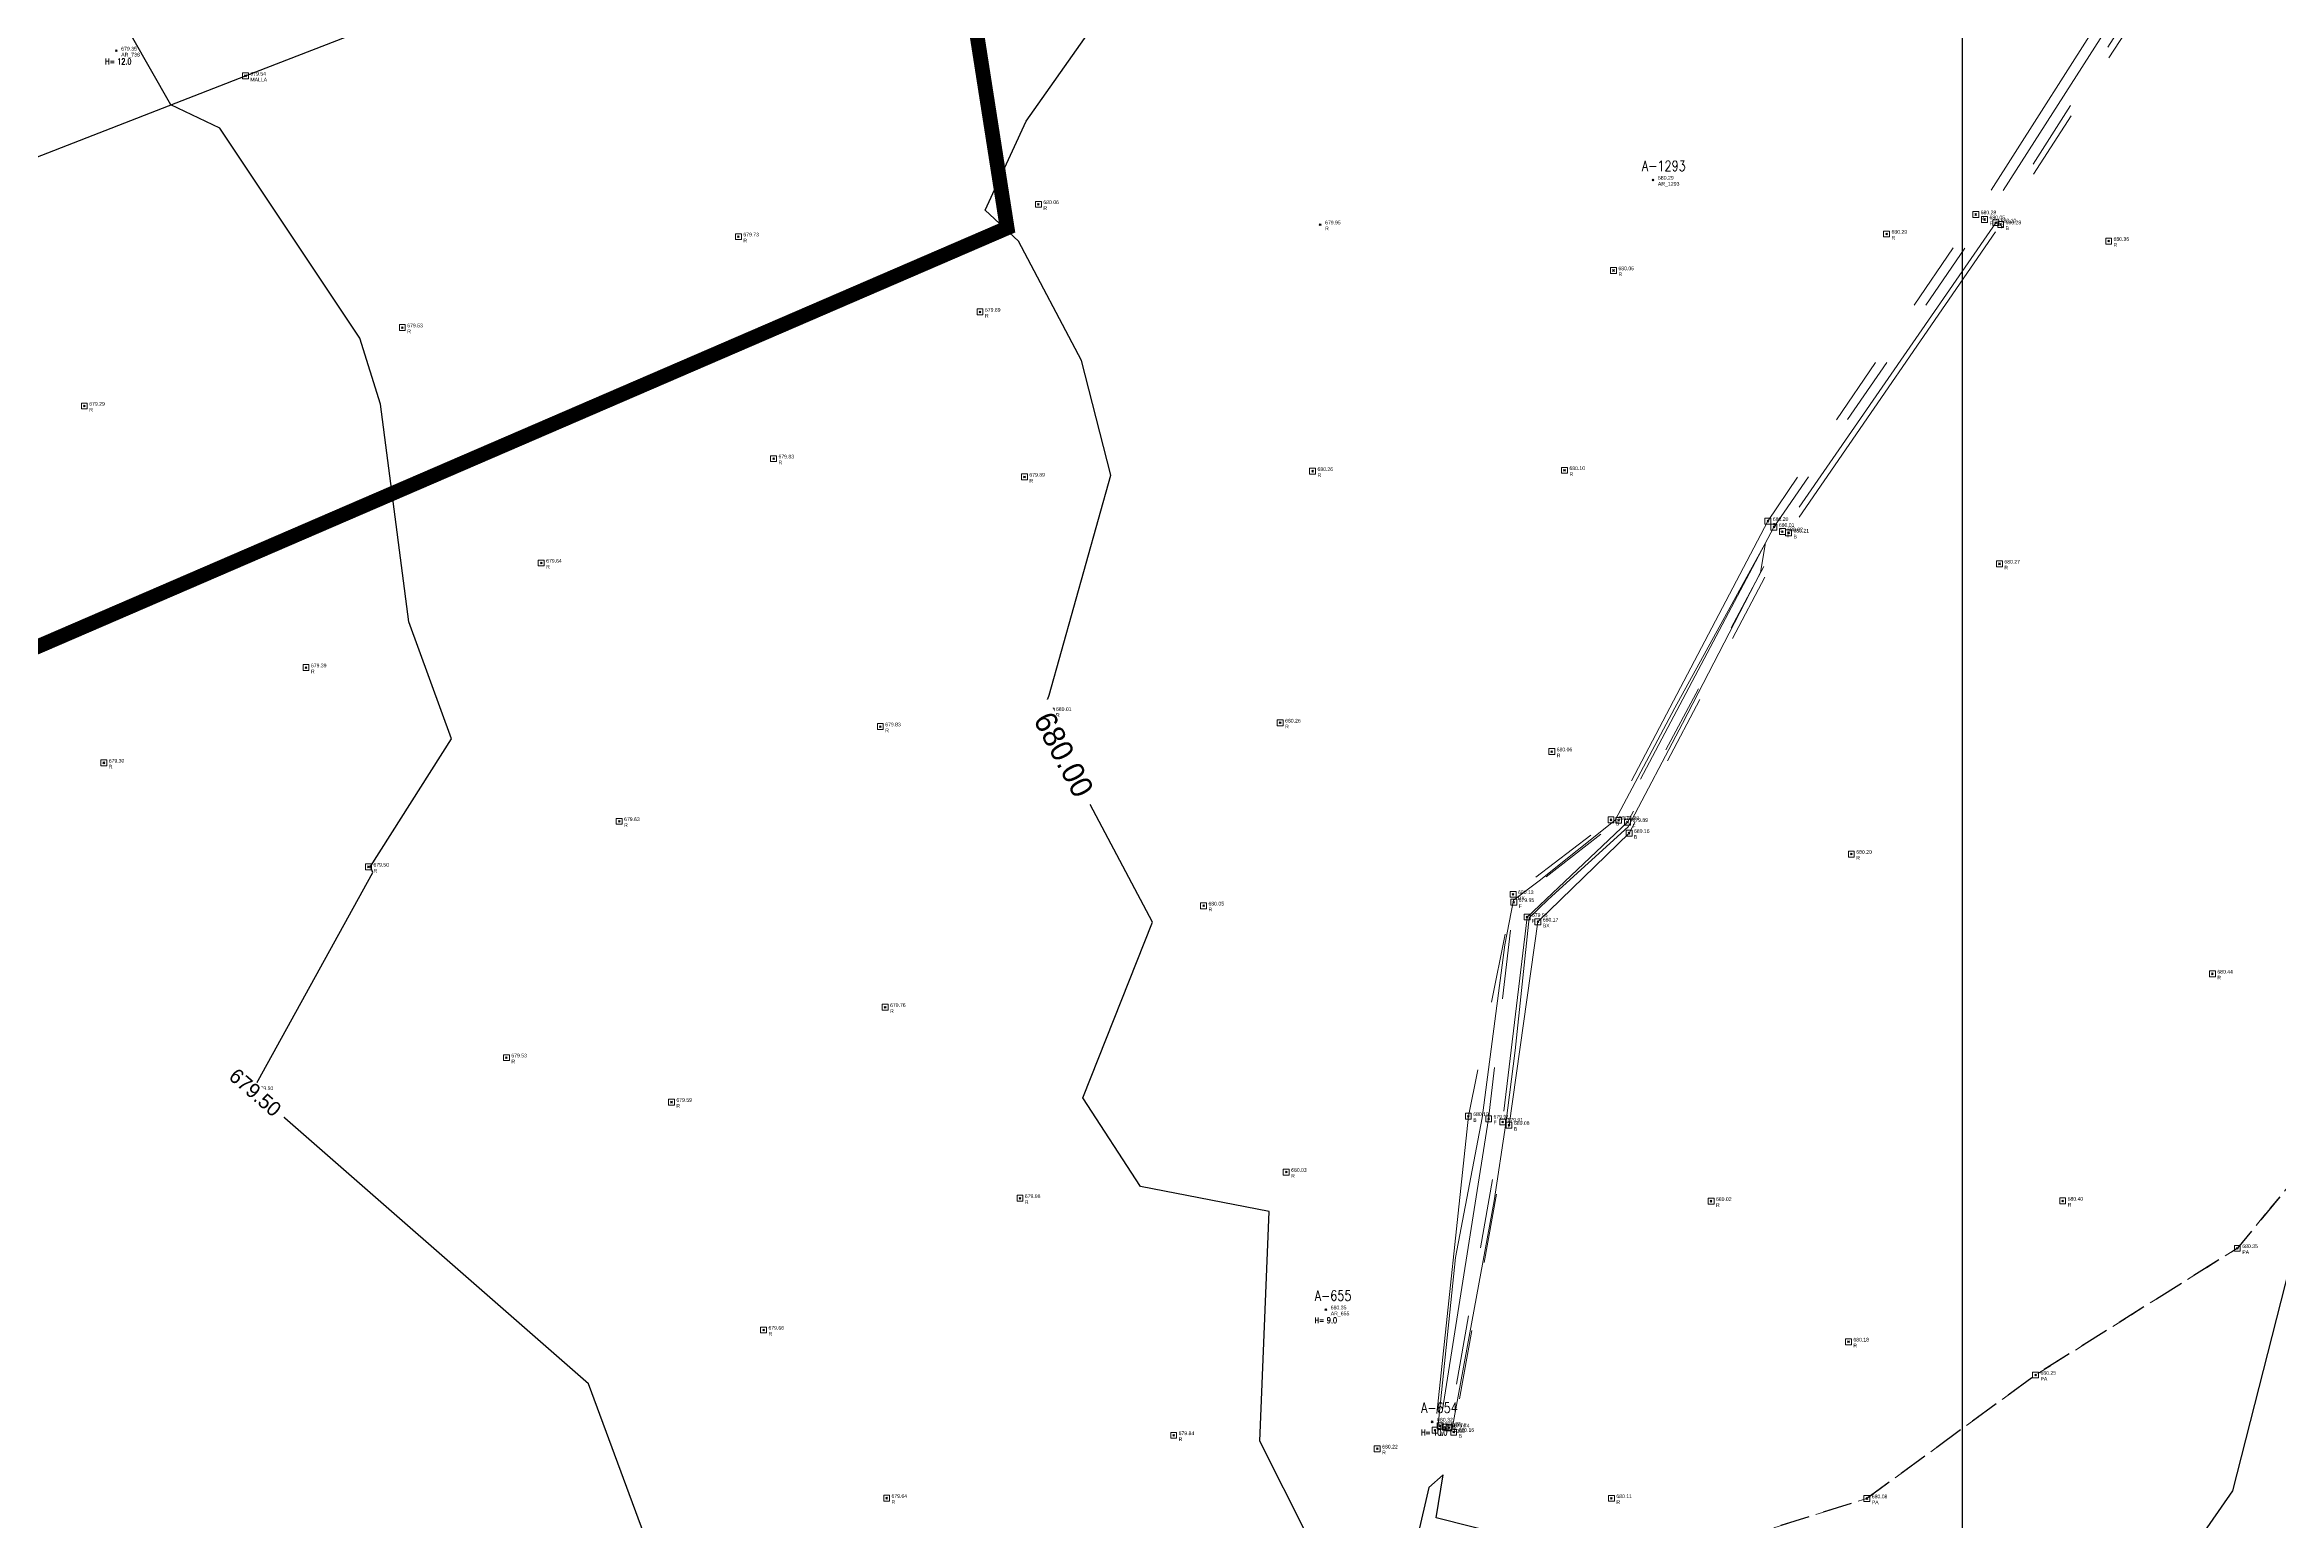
# Model space of a CAD drawing. Extents: x 350769 to 354978, y 6304672 to 6307963.
# Drawn here: x 352534.9 to 352610.7, y 6305811.5 to 6305861.6 of the extents above; entities that cross this region are included whole.
import ezdxf

# ---------------------------------------------------------------- set-up
doc = ezdxf.new("R2010")
doc.units = 0
doc.header["$PDMODE"] = 35
doc.header["$PDSIZE"] = 0.03
for name, pattern in [('4.0 - LO RECABARREN - DESNIVEL NUEVO$0$HIDDEN', [0.375, 0.25, -0.125]), ('CONTINUOS', [0]), ('DASHDOT', [1, 0.5, -0.25, 0, -0.25]), ('DASHED', [19.05, 12.7, -6.35]), ('HIDDENX2', [0.75, 0.5, -0.25]), ('PHANTOM', [23.5, 11.75, -2.35, 2.35, -2.35, 2.35, -2.35])]:
    doc.linetypes.add(name, pattern=pattern)
doc.layers.get('0').update_dxf_attribs({"linetype": 'CONTINUOUS'})
doc.layers.get('Defpoints').update_dxf_attribs({"linetype": 'CONTINUOUS'})
for name, color, linetype in [('02_Geo ext_Acotamiento', 7, 'CONTINUOUS'), ('02_Geo ext_Geometria', 2, 'CONTINUOUS'), ('03_S2_Pav ext_Borde vereda', 7, 'CONTINUOUS'), ('1-ACOPIO', 252, 'HIDDENX2'), ('1-ARBOL H1', 7, 'CONTINUOUS'), ('1-ARBOL H2', 1, 'CONTINUOUS'), ('1-ARBOL H3', 241, 'CONTINUOUS'), ('1-ARBOL NOMBRE', 3, 'CONTINUOUS'), ('1-ARBOL PTO', 7, 'CONTINUOUS'), ('1-CANAL', 150, 'PHANTOM'), ('1-CERCO MALLA', 252, 'MALLA_LINE'), ('1-coordenadas', 8, 'CONTINUOUS'), ('3-CANAL FDO', 141, 'PHANTOM'), ('C-TINN', 5, 'CONTINUOUS'), ('C-TOPO-MAJR', 9, 'CONTINUOUS'), ('C-TOPO-MINR', 8, 'CONTINUOUS'), ('V-NODE-TEXT DIC 2012', 31, 'CONTINUOUS')]:
    doc.layers.add(name, color=color, linetype=linetype)
doc.layers.add('0_ASD_LINEA OFICIAL', color=253, linetype='DASHDOT', lineweight=20)
doc.layers.add('0_ASD_TOPOGRAFIA_ELEMENTOS', color=9, linetype='CONTINUOS', lineweight=5, true_color=0xbdbdbd)
doc.styles.add('ROMANS', font='romans.shx', dxfattribs={"width": 0.65})
doc.linetypes.add('MALLA_LINE', pattern='A,0.5,-0.2,["MLL",STANDARD,S=0.1,R=0,X=-0.1,Y=-0.05],-0.25', length=0.95)
doc.dimstyles.new('Principal', dxfattribs={"dimscale": 0, "dimtxt": 2, "dimasz": 2, "dimexe": 1, "dimexo": 1, "dimtad": 1, "dimrnd": 0.05, "dimzin": 1, "dimtxsty": 'ROMANS', "dimcen": 2.5, "dimclrt": 2, "dimaunit": 2, "dimadec": 0, "dimazin": 0, "dimtfac": 1, "dimtmove": 0, "dimatfit": 3, "dimfxl": 1, "dimfxlon": 1, "dimarcsym": 0})

# ---------------------------------------------------------------- blocks, each defined once
blk = doc.blocks.new('COORDENADAS')
at = {"layer": '1-coordenadas'}
blk.add_line((420, -900.625), (420, -0.625), dxfattribs=at)
blk = doc.blocks.new('*D990')
at = {"layer": '02_Geo ext_Geometria', "color": 0, "lineweight": -2, "transparency": 16777216}
blk.add_line((352576.022, 6306008.91), (352574.44, 6306014.447), dxfattribs=at)
at = {"layer": '02_Geo ext_Geometria', "color": 0, "transparency": 16777216}
blk.add_solid([(352574.6, 6306014.493), (352574.28, 6306014.401), (352574.165, 6306015.409)], dxfattribs=at)
at = {"layer": 'Defpoints', "color": 0, "transparency": 16777216}
for p in [(352574.165, 6306015.409), (352689.665, 6305611.165)]:
    blk.add_point(p, dxfattribs=at)
at = {"layer": '02_Geo ext_Geometria', "color": 2, "transparency": 16777216, "insert": (352576.282, 6306011.306), "char_height": 1, "attachment_point": 5, "rotation": 285.94554, "style": 'ROMANS'}
blk.add_mtext('R420,40', dxfattribs=at)
blk = doc.blocks.new('*D1163')
at = {"layer": '02_Geo ext_Acotamiento', "color": 0, "lineweight": -2, "transparency": 16777216}
blk.add_line((352570.503, 6306007.292), (352568.844, 6306012.806), dxfattribs=at)
at = {"layer": '02_Geo ext_Acotamiento', "color": 0, "transparency": 16777216}
blk.add_solid([(352569.004, 6306012.854), (352568.685, 6306012.758), (352568.556, 6306013.764)], dxfattribs=at)
at = {"layer": 'Defpoints', "color": 0, "transparency": 16777216}
for p in [(352568.556, 6306013.764), (352689.665, 6305611.165)]:
    blk.add_point(p, dxfattribs=at)
at = {"layer": '02_Geo ext_Acotamiento', "color": 2, "transparency": 16777216, "insert": (352570.729, 6306009.69), "char_height": 1, "attachment_point": 5, "rotation": 286.7422, "style": 'ROMANS'}
blk.add_mtext('R420,40', dxfattribs=at)
blk = doc.blocks.new('*D1236')
at = {"layer": '02_Geo ext_Acotamiento', "color": 0, "lineweight": -2, "transparency": 16777216}
blk.add_line((352474.045, 6305972.496), (352473.119, 6305978.179), dxfattribs=at)
at = {"layer": '02_Geo ext_Acotamiento', "color": 0, "transparency": 16777216}
blk.add_solid([(352473.283, 6305978.206), (352472.954, 6305978.153), (352472.958, 6305979.166)], dxfattribs=at)
at = {"layer": 'Defpoints', "color": 0, "transparency": 16777216}
for p in [(352472.958, 6305979.166), (352596.042, 6305224.025)]:
    blk.add_point(p, dxfattribs=at)
at = {"layer": '02_Geo ext_Acotamiento', "color": 2, "transparency": 16777216, "insert": (352474.582, 6305974.845), "char_height": 1, "attachment_point": 5, "rotation": 279.25748, "style": 'ROMANS'}
blk.add_mtext('R765,10', dxfattribs=at)
blk = doc.blocks.new('A$C27410629')
at = {"layer": '0_ASD_LINEA OFICIAL', "ltscale": 8, "const_width": 0.5}
blk.add_lwpolyline([(329.815, 1226.935), (341.22, 1148.869), (238.195, 1105.634), (291.49, 983.299), (321.978, 995.446), (326.454, 996.533), (296.029, 1064.505), (308.046, 1069.695), (363.611, 1093.689), (361.431, 1107.626), (353.439, 1158.713), (341.91, 1227.807, -0.046618), (405.464, 1246.359), (405.095, 1249.329)], format="xyb", dxfattribs=at)
blk = doc.blocks.new('*D1284')
at = {"layer": '02_Geo ext_Acotamiento', "color": 0, "lineweight": -2, "transparency": 16777216}
blk.add_line((352572.304, 6306010.521), (352570.703, 6306016.052), dxfattribs=at)
at = {"layer": '02_Geo ext_Acotamiento', "color": 0, "transparency": 16777216}
blk.add_solid([(352570.863, 6306016.098), (352570.543, 6306016.005), (352570.425, 6306017.012)], dxfattribs=at)
at = {"layer": 'Defpoints', "color": 0, "transparency": 16777216}
for p in [(352570.425, 6306017.012), (352668.732, 6305677.436)]:
    blk.add_point(p, dxfattribs=at)
at = {"layer": '02_Geo ext_Acotamiento', "color": 2, "transparency": 16777216, "insert": (352572.556, 6306012.917), "char_height": 1, "attachment_point": 5, "rotation": 286.1456, "style": 'ROMANS'}
blk.add_mtext('R353,50', dxfattribs=at)
blk = doc.blocks.new('*D1285')
at = {"layer": '02_Geo ext_Acotamiento', "color": 0, "lineweight": -2, "transparency": 16777216}
blk.add_line((352571.708, 6306017.61), (352570.121, 6306023.145), dxfattribs=at)
at = {"layer": '02_Geo ext_Acotamiento', "color": 0, "transparency": 16777216}
blk.add_solid([(352570.282, 6306023.191), (352569.961, 6306023.099), (352569.846, 6306024.106)], dxfattribs=at)
at = {"layer": 'Defpoints', "color": 0, "transparency": 16777216}
for p in [(352569.846, 6306024.106), (352673.986, 6305660.762)]:
    blk.add_point(p, dxfattribs=at)
at = {"layer": '02_Geo ext_Acotamiento', "color": 2, "transparency": 16777216, "insert": (352571.966, 6306020.005), "char_height": 1, "attachment_point": 5, "rotation": 285.99318, "style": 'ROMANS'}
blk.add_mtext('R377,95', dxfattribs=at)
blk = doc.blocks.new('TOPOGRAFIA')
at = {"layer": '1-ACOPIO', "color": 9, "lineweight": 0, "true_color": 0xbdbdbd, "flags": 128}
blk.add_lwpolyline([(390620.49, 6302839.263), (390617.781, 6302832.876), (390614.687, 6302827.287), (390609.322, 6302820.781), (390602.474, 6302816.482), (390596.75, 6302812.29), (390591.004, 6302810.483), (390588.47, 6302805.574), (390588.677, 6302797.756), (390587.208, 6302789.238), (390586.995, 6302782.835)], dxfattribs=at)
at = {"layer": '1-ARBOL H1', "color": 9, "lineweight": 0, "true_color": 0xbdbdbd}
for p in [(390537.34, 6302861.415), (390578.387, 6302818.7), (390581.996, 6302814.894)]:
    blk.add_point(p, dxfattribs=at)
at = {"layer": '1-ARBOL PTO', "color": 9, "lineweight": 0, "true_color": 0xbdbdbd}
for p in [(390537.34, 6302861.415), (390589.491, 6302857.034), (390578.387, 6302818.7), (390581.996, 6302814.894)]:
    blk.add_point(p, dxfattribs=at)
at = {"layer": '1-CANAL', "color": 9, "lineweight": 0, "true_color": 0xbdbdbd, "flags": 128}
blk.add_lwpolyline([(390613.865, 6302888.551), (390612.353, 6302874.658), (390607.394, 6302866.78), (390600.444, 6302855.86), (390593.391, 6302845.455), (390588.064, 6302835.32), (390584.744, 6302832.791), (390583.225, 6302825.262), (390582.094, 6302814.607), (390582.726, 6302814.545), (390584.606, 6302824.96), (390585.586, 6302831.861), (390588.679, 6302834.868), (390594.09, 6302845.06), (390601.29, 6302855.521), (390608.24, 6302866.22), (390612.943, 6302874.184), (390614.467, 6302888.769)], dxfattribs=at)
at = {"layer": '1-CERCO MALLA', "color": 9, "lineweight": 0, "true_color": 0xbdbdbd, "flags": 128}
blk.add_lwpolyline([(390298.902, 6302766.886), (390321.827, 6302775.191), (390333.022, 6302779.598), (390344.315, 6302783.894), (390355.674, 6302788.437), (390364.039, 6302791.557), (390372.772, 6302794.923), (390383.831, 6302799.189), (390394.014, 6302803.265), (390406.216, 6302808.069), (390417.571, 6302812.442), (390423.072, 6302814.547), (390440.449, 6302821.33), (390451.58, 6302825.662), (390463.023, 6302830.049), (390467.688, 6302831.831), (390477.849, 6302835.824), (390486.876, 6302839.311), (390497.568, 6302843.443), (390505.255, 6302846.429), (390510.604, 6302848.504), (390521.025, 6302852.513), (390531.783, 6302856.692), (390541.725, 6302860.565), (390553.332, 6302865.07), (390567.305, 6302870.47), (390577.537, 6302874.447), (390587.477, 6302878.311), (390595.651, 6302881.4), (390605.051, 6302885.124), (390614.467, 6302888.769), (390621.262, 6302891.445), (390629.655, 6302894.677)], dxfattribs=at)
at = {"layer": '1-coordenadas', "color": 9, "linetype": '4.0 - LO RECABARREN - DESNIVEL NUEVO$0$HIDDEN', "lineweight": 0, "ltscale": 50, "true_color": 0xbdbdbd}
blk.add_line((390600, 6302300), (390600, 6303200), dxfattribs=at)
at = {"layer": '3-CANAL FDO', "color": 9, "lineweight": 0, "true_color": 0xbdbdbd, "flags": 128}
blk.add_lwpolyline([(390614.006, 6302888.616), (390612.595, 6302874.477), (390607.691, 6302866.552), (390600.744, 6302855.689), (390593.595, 6302845.252), (390588.327, 6302835.301), (390584.766, 6302832.523), (390583.913, 6302825.175), (390582.268, 6302814.758), (390582.567, 6302814.692), (390584.388, 6302825.068), (390585.217, 6302832.021), (390588.627, 6302835.242), (390593.882, 6302845.101), (390601.125, 6302855.582), (390608.022, 6302866.397), (390612.648, 6302874.371), (390614.357, 6302888.732)], dxfattribs=at)
at = {"layer": 'C-TINN', "color": 9, "linetype": 'Continuous', "lineweight": 0, "true_color": 0xbdbdbd}
for points, elevation in [([(390541.625, 6302860.465), (390541.625, 6302860.665), (390541.825, 6302860.665), (390541.825, 6302860.465), (390541.625, 6302860.465)], 679.539), ([(390568.535, 6302856.105), (390568.535, 6302856.305), (390568.735, 6302856.305), (390568.735, 6302856.105), (390568.535, 6302856.105)], 680.058), ([(390600.344, 6302855.76), (390600.344, 6302855.96), (390600.544, 6302855.96), (390600.544, 6302855.76), (390600.344, 6302855.76)], 680.282), ([(390558.354, 6302855.007), (390558.354, 6302855.207), (390558.554, 6302855.207), (390558.554, 6302855.007), (390558.354, 6302855.007)], 679.732), ([(390597.319, 6302855.098), (390597.319, 6302855.298), (390597.519, 6302855.298), (390597.519, 6302855.098), (390597.319, 6302855.098)], 680.29), ([(390600.644, 6302855.589), (390600.644, 6302855.789), (390600.844, 6302855.789), (390600.844, 6302855.589), (390600.644, 6302855.589)], 680.049), ([(390601.025, 6302855.482), (390601.025, 6302855.682), (390601.225, 6302855.682), (390601.225, 6302855.482), (390601.025, 6302855.482)], 680.099), ([(390601.19, 6302855.421), (390601.19, 6302855.621), (390601.39, 6302855.621), (390601.39, 6302855.421), (390601.19, 6302855.421)], 680.283), ([(390604.853, 6302854.857), (390604.853, 6302855.057), (390605.053, 6302855.057), (390605.053, 6302854.857), (390604.853, 6302854.857)], 680.359), ([(390588.051, 6302853.861), (390588.051, 6302854.061), (390588.251, 6302854.061), (390588.251, 6302853.861), (390588.051, 6302853.861)], 680.053), ([(390566.553, 6302852.454), (390566.553, 6302852.654), (390566.753, 6302852.654), (390566.753, 6302852.454), (390566.553, 6302852.454)], 679.888), ([(390546.949, 6302851.923), (390546.949, 6302852.123), (390547.149, 6302852.123), (390547.149, 6302851.923), (390546.949, 6302851.923)], 679.532), ([(390536.157, 6302849.263), (390536.157, 6302849.463), (390536.357, 6302849.463), (390536.357, 6302849.263), (390536.157, 6302849.263)], 679.293), ([(390559.548, 6302847.475), (390559.548, 6302847.675), (390559.748, 6302847.675), (390559.748, 6302847.475), (390559.548, 6302847.475)], 679.828), ([(390568.061, 6302846.856), (390568.061, 6302847.056), (390568.261, 6302847.056), (390568.261, 6302846.856), (390568.061, 6302846.856)], 679.891), ([(390577.838, 6302847.049), (390577.838, 6302847.249), (390578.038, 6302847.249), (390578.038, 6302847.049), (390577.838, 6302847.049)], 680.255), ([(390586.389, 6302847.08), (390586.389, 6302847.28), (390586.589, 6302847.28), (390586.589, 6302847.08), (390586.389, 6302847.08)], 680.102), ([(390593.291, 6302845.355), (390593.291, 6302845.555), (390593.491, 6302845.555), (390593.491, 6302845.355), (390593.291, 6302845.355)], 680.196), ([(390593.495, 6302845.152), (390593.495, 6302845.352), (390593.695, 6302845.352), (390593.695, 6302845.152), (390593.495, 6302845.152)], 680.007), ([(390593.782, 6302845.001), (390593.782, 6302845.201), (390593.982, 6302845.201), (390593.982, 6302845.001), (390593.782, 6302845.001)], 680.018), ([(390593.99, 6302844.96), (390593.99, 6302845.16), (390594.19, 6302845.16), (390594.19, 6302844.96), (390593.99, 6302844.96)], 680.213), ([(390551.662, 6302843.936), (390551.662, 6302844.136), (390551.862, 6302844.136), (390551.862, 6302843.936), (390551.662, 6302843.936)], 679.642), ([(390601.149, 6302843.906), (390601.149, 6302844.106), (390601.349, 6302844.106), (390601.349, 6302843.906), (390601.149, 6302843.906)], 680.266), ([(390543.68, 6302840.386), (390543.68, 6302840.586), (390543.88, 6302840.586), (390543.88, 6302840.386), (390543.68, 6302840.386)], 679.39), ([(390563.169, 6302838.384), (390563.169, 6302838.584), (390563.369, 6302838.584), (390563.369, 6302838.384), (390563.169, 6302838.384)], 679.832), ([(390568.964, 6302838.906), (390568.964, 6302839.106), (390569.164, 6302839.106), (390569.164, 6302838.906), (390568.964, 6302838.906)], 680.008), ([(390576.74, 6302838.513), (390576.74, 6302838.713), (390576.94, 6302838.713), (390576.94, 6302838.513), (390576.74, 6302838.513)], 680.259), ([(390585.956, 6302837.535), (390585.956, 6302837.735), (390586.156, 6302837.735), (390586.156, 6302837.535), (390585.956, 6302837.535)], 680.06), ([(390536.819, 6302837.153), (390536.819, 6302837.353), (390537.019, 6302837.353), (390537.019, 6302837.153), (390536.819, 6302837.153)], 679.302), ([(390554.309, 6302835.168), (390554.309, 6302835.368), (390554.509, 6302835.368), (390554.509, 6302835.168), (390554.309, 6302835.168)], 679.627), ([(390587.964, 6302835.22), (390587.964, 6302835.42), (390588.164, 6302835.42), (390588.164, 6302835.22), (390587.964, 6302835.22)], 680.133), ([(390588.227, 6302835.201), (390588.227, 6302835.401), (390588.427, 6302835.401), (390588.427, 6302835.201), (390588.227, 6302835.201)], 679.882), ([(390588.527, 6302835.142), (390588.527, 6302835.342), (390588.727, 6302835.342), (390588.727, 6302835.142), (390588.527, 6302835.142)], 679.89), ([(390588.579, 6302834.768), (390588.579, 6302834.968), (390588.779, 6302834.968), (390588.779, 6302834.768), (390588.579, 6302834.768)], 680.156), ([(390596.122, 6302834.057), (390596.122, 6302834.257), (390596.322, 6302834.257), (390596.322, 6302834.057), (390596.122, 6302834.057)], 680.199), ([(390545.801, 6302833.623), (390545.801, 6302833.823), (390546.001, 6302833.823), (390546.001, 6302833.623), (390545.801, 6302833.623)], 679.499), ([(390574.14, 6302832.305), (390574.14, 6302832.505), (390574.34, 6302832.505), (390574.34, 6302832.305), (390574.14, 6302832.305)], 680.046), ([(390584.644, 6302832.691), (390584.644, 6302832.891), (390584.844, 6302832.891), (390584.844, 6302832.691), (390584.644, 6302832.691)], 680.129), ([(390584.666, 6302832.423), (390584.666, 6302832.623), (390584.866, 6302832.623), (390584.866, 6302832.423), (390584.666, 6302832.423)], 679.953), ([(390585.117, 6302831.921), (390585.117, 6302832.121), (390585.317, 6302832.121), (390585.317, 6302831.921), (390585.117, 6302831.921)], 679.959), ([(390585.486, 6302831.761), (390585.486, 6302831.961), (390585.686, 6302831.961), (390585.686, 6302831.761), (390585.486, 6302831.761)], 680.169), ([(390608.375, 6302829.995), (390608.375, 6302830.195), (390608.575, 6302830.195), (390608.575, 6302829.995), (390608.375, 6302829.995)], 680.436), ([(390563.334, 6302828.86), (390563.334, 6302829.06), (390563.534, 6302829.06), (390563.534, 6302828.86), (390563.334, 6302828.86)], 679.76), ([(390550.481, 6302827.15), (390550.481, 6302827.35), (390550.681, 6302827.35), (390550.681, 6302827.15), (390550.481, 6302827.15)], 679.532), ([(390541.871, 6302826.041), (390541.871, 6302826.241), (390542.071, 6302826.241), (390542.071, 6302826.041), (390541.871, 6302826.041)], 679.5), ([(390556.082, 6302825.641), (390556.082, 6302825.841), (390556.282, 6302825.841), (390556.282, 6302825.641), (390556.082, 6302825.641)], 679.594), ([(390583.125, 6302825.162), (390583.125, 6302825.362), (390583.325, 6302825.362), (390583.325, 6302825.162), (390583.125, 6302825.162)], 680.19), ([(390583.813, 6302825.075), (390583.813, 6302825.275), (390584.013, 6302825.275), (390584.013, 6302825.075), (390583.813, 6302825.075)], 679.911), ([(390584.288, 6302824.968), (390584.288, 6302825.168), (390584.488, 6302825.168), (390584.488, 6302824.968), (390584.288, 6302824.968)], 679.906), ([(390584.506, 6302824.86), (390584.506, 6302825.06), (390584.706, 6302825.06), (390584.706, 6302824.86), (390584.506, 6302824.86)], 680.085), ([(390576.944, 6302823.267), (390576.944, 6302823.467), (390577.144, 6302823.467), (390577.144, 6302823.267), (390576.944, 6302823.267)], 680.029), ([(390567.908, 6302822.379), (390567.908, 6302822.579), (390568.108, 6302822.579), (390568.108, 6302822.379), (390567.908, 6302822.379)], 679.976), ([(390591.362, 6302822.279), (390591.362, 6302822.479), (390591.562, 6302822.479), (390591.562, 6302822.279), (390591.362, 6302822.279)], 680.02), ([(390603.295, 6302822.289), (390603.295, 6302822.489), (390603.495, 6302822.489), (390603.495, 6302822.289), (390603.295, 6302822.289)], 680.396), ([(390609.222, 6302820.681), (390609.222, 6302820.881), (390609.422, 6302820.881), (390609.422, 6302820.681), (390609.222, 6302820.681)], 680.349), ([(390559.207, 6302817.91), (390559.207, 6302818.11), (390559.407, 6302818.11), (390559.407, 6302817.91), (390559.207, 6302817.91)], 679.66), ([(390596.025, 6302817.51), (390596.025, 6302817.71), (390596.225, 6302817.71), (390596.225, 6302817.51), (390596.025, 6302817.51)], 680.178), ([(390602.374, 6302816.382), (390602.374, 6302816.582), (390602.574, 6302816.582), (390602.574, 6302816.382), (390602.374, 6302816.382)], 680.246), ([(390573.126, 6302814.333), (390573.126, 6302814.533), (390573.326, 6302814.533), (390573.326, 6302814.333), (390573.126, 6302814.333)], 679.836), ([(390581.994, 6302814.507), (390581.994, 6302814.707), (390582.194, 6302814.707), (390582.194, 6302814.507), (390581.994, 6302814.507)], 680.254), ([(390582.168, 6302814.658), (390582.168, 6302814.858), (390582.368, 6302814.858), (390582.368, 6302814.658), (390582.168, 6302814.658)], 679.774), ([(390582.343, 6302814.608), (390582.343, 6302814.808), (390582.543, 6302814.808), (390582.543, 6302814.608), (390582.343, 6302814.608)], 679.736), ([(390582.467, 6302814.592), (390582.467, 6302814.792), (390582.667, 6302814.792), (390582.667, 6302814.592), (390582.467, 6302814.592)], 679.745), ([(390582.626, 6302814.445), (390582.626, 6302814.645), (390582.826, 6302814.645), (390582.826, 6302814.445), (390582.626, 6302814.445)], 680.162), ([(390580.034, 6302813.879), (390580.034, 6302814.079), (390580.234, 6302814.079), (390580.234, 6302813.879), (390580.034, 6302813.879)], 680.224), ([(390563.383, 6302812.204), (390563.383, 6302812.404), (390563.583, 6302812.404), (390563.583, 6302812.204), (390563.383, 6302812.204)], 679.636), ([(390587.981, 6302812.197), (390587.981, 6302812.397), (390588.181, 6302812.397), (390588.181, 6302812.197), (390587.981, 6302812.197)], 680.114), ([(390596.65, 6302812.19), (390596.65, 6302812.39), (390596.85, 6302812.39), (390596.85, 6302812.19), (390596.65, 6302812.19)], 680.076)]:
    blk.add_lwpolyline(points, dxfattribs=dict(at, elevation=elevation))
for p in [(390541.725, 6302860.565, 679.539), (390568.635, 6302856.205, 680.058), (390597.419, 6302855.198, 680.29), (390600.444, 6302855.86, 680.282), (390600.744, 6302855.689, 680.049), (390601.125, 6302855.582, 680.099), (390601.29, 6302855.521, 680.283), (390558.454, 6302855.107, 679.732), (390604.953, 6302854.957, 680.359), (390588.151, 6302853.961, 680.053), (390566.653, 6302852.554, 679.888), (390547.049, 6302852.023, 679.532), (390536.257, 6302849.363, 679.293), (390559.648, 6302847.575, 679.828), (390568.161, 6302846.956, 679.891), (390577.938, 6302847.149, 680.255), (390586.489, 6302847.18, 680.102), (390593.391, 6302845.455, 680.196), (390593.595, 6302845.252, 680.007), (390593.882, 6302845.101, 680.018), (390594.09, 6302845.06, 680.213), (390551.762, 6302844.036, 679.642), (390601.249, 6302844.006, 680.266), (390543.78, 6302840.486, 679.39), (390569.064, 6302839.006, 680.008), (390576.84, 6302838.613, 680.259), (390563.269, 6302838.484, 679.832), (390536.919, 6302837.253, 679.302), (390586.056, 6302837.635, 680.06), (390554.409, 6302835.268, 679.627), (390588.064, 6302835.32, 680.133), (390588.327, 6302835.301, 679.882), (390588.627, 6302835.242, 679.89), (390588.679, 6302834.868, 680.156), (390596.222, 6302834.157, 680.199), (390545.901, 6302833.723, 679.499), (390584.744, 6302832.791, 680.129), (390584.766, 6302832.523, 679.953), (390574.24, 6302832.405, 680.046), (390585.217, 6302832.021, 679.959), (390585.586, 6302831.861, 680.169), (390608.475, 6302830.095, 680.436), (390563.434, 6302828.96, 679.76), (390550.581, 6302827.25, 679.532), (390541.971, 6302826.141, 679.5), (390556.182, 6302825.741, 679.594), (390583.225, 6302825.262, 680.19), (390583.913, 6302825.175, 679.911), (390584.388, 6302825.068, 679.906), (390584.606, 6302824.96, 680.085), (390577.044, 6302823.367, 680.029), (390568.008, 6302822.479, 679.976), (390591.462, 6302822.379, 680.02), (390603.395, 6302822.389, 680.396), (390609.322, 6302820.781, 680.349), (390559.307, 6302818.01, 679.66), (390596.125, 6302817.61, 680.178), (390602.474, 6302816.482, 680.246), (390573.226, 6302814.433, 679.836), (390582.094, 6302814.607, 680.254), (390582.268, 6302814.758, 679.774), (390582.443, 6302814.708, 679.736), (390582.567, 6302814.692, 679.745), (390582.726, 6302814.545, 680.162), (390580.134, 6302813.979, 680.224), (390563.483, 6302812.304, 679.636), (390588.081, 6302812.297, 680.114), (390596.75, 6302812.29, 680.076)]:
    blk.add_point(p, dxfattribs=at)
at = {"layer": 'C-TOPO-MAJR', "color": 9, "linetype": 'Continuous', "lineweight": -3, "true_color": 0xbdbdbd, "elevation": 680}
for points in [[(390584.603, 6302811.016), (390582.133, 6302811.635), (390582.367, 6302813.099), (390581.889, 6302812.665), (390581.504, 6302811)], [(390577.768, 6302811.026), (390576.146, 6302814.241), (390576.47, 6302822.025), (390572.1, 6302822.881), (390570.145, 6302825.882), (390572.502, 6302831.851), (390568.882, 6302838.682), (390568.801, 6302838.982), (390569.002, 6302839.55), (390571.089, 6302847.014), (390570.097, 6302850.905), (390567.959, 6302854.959), (390566.824, 6302856.01), (390568.218, 6302859.023), (390574.291, 6302867.641)]]:
    blk.add_lwpolyline(points, dxfattribs=at)
at = {"layer": 'C-TOPO-MAJR', "color": 9, "linetype": 'Continuous', "lineweight": 0, "true_color": 0xbdbdbd, "elevation": 680}
blk.add_lwpolyline([(390582.265, 6302814.657), (390582.618, 6302814.607), (390582.664, 6302814.602), (390584.096, 6302822.393), (390584.502, 6302825.011), (390584.816, 6302827.496), (390585.289, 6302831.99), (390585.938, 6302832.614), (390588.649, 6302835.087), (390590.487, 6302838.586), (390593.143, 6302843.715), (390593.298, 6302844.653), (390593.3, 6302844.695), (390590.23, 6302839.117), (390588.203, 6302835.31), (390585.627, 6302833.253), (390584.76, 6302832.595), (390584.46, 6302831.083), (390583.694, 6302825.203), (390582.788, 6302820.464), (390582.186, 6302814.687), (390582.265, 6302814.657)], dxfattribs=at)
at = {"layer": 'C-TOPO-MINR', "color": 9, "linetype": 'Continuous', "lineweight": -3, "true_color": 0xbdbdbd}
for points, elevation in [([(390608.01, 6302810.892), (390609.172, 6302812.55), (390611.101, 6302820.136)], 680.5), ([(390555.86, 6302809.457), (390553.364, 6302816.182), (390541.971, 6302826.141), (390546.043, 6302833.527), (390545.967, 6302833.735), (390548.713, 6302838.064), (390547.264, 6302842.036), (390546.312, 6302849.423), (390545.604, 6302851.667), (390540.858, 6302858.789), (390539.191, 6302859.578), (390537.856, 6302861.919)], 679.5)]:
    blk.add_lwpolyline(points, dxfattribs=dict(at, elevation=elevation))
at = {"layer": 'V-NODE-TEXT DIC 2012', "color": 9, "lineweight": 0, "true_color": 0xbdbdbd}
for p in [(390537.34, 6302861.415), (390541.725, 6302860.565), (390589.491, 6302857.034), (390568.635, 6302856.205), (390578.197, 6302855.515), (390597.419, 6302855.198), (390600.444, 6302855.86), (390600.744, 6302855.689), (390601.125, 6302855.582), (390601.29, 6302855.521), (390558.454, 6302855.107), (390604.953, 6302854.957), (390588.151, 6302853.961), (390566.653, 6302852.554), (390547.049, 6302852.023), (390536.257, 6302849.363), (390559.648, 6302847.575), (390568.161, 6302846.956), (390577.938, 6302847.149), (390586.489, 6302847.18), (390593.391, 6302845.455), (390593.595, 6302845.252), (390593.882, 6302845.101), (390594.09, 6302845.06), (390551.762, 6302844.036), (390601.249, 6302844.006), (390543.78, 6302840.486), (390569.064, 6302839.006), (390576.84, 6302838.613), (390563.269, 6302838.484), (390536.919, 6302837.253), (390586.056, 6302837.635), (390554.409, 6302835.268), (390588.064, 6302835.32), (390588.327, 6302835.301), (390588.627, 6302835.242), (390588.679, 6302834.868), (390596.222, 6302834.157), (390545.901, 6302833.723), (390584.744, 6302832.791), (390584.766, 6302832.523), (390574.24, 6302832.405), (390585.217, 6302832.021), (390585.586, 6302831.861), (390608.475, 6302830.095), (390563.434, 6302828.96), (390550.581, 6302827.25), (390541.971, 6302826.141), (390556.182, 6302825.741), (390583.225, 6302825.262), (390583.913, 6302825.175), (390584.388, 6302825.068), (390584.606, 6302824.96), (390577.044, 6302823.367), (390568.008, 6302822.479), (390591.462, 6302822.379), (390603.395, 6302822.389), (390609.322, 6302820.781), (390578.387, 6302818.7), (390559.307, 6302818.01), (390596.125, 6302817.61), (390602.474, 6302816.482), (390573.226, 6302814.433), (390581.996, 6302814.894), (390582.094, 6302814.607), (390582.268, 6302814.758), (390582.443, 6302814.708), (390582.567, 6302814.692), (390582.726, 6302814.545), (390580.134, 6302813.979), (390563.483, 6302812.304), (390588.081, 6302812.297), (390596.75, 6302812.29)]:
    blk.add_point(p, dxfattribs=at)
at = {"layer": '1-ARBOL H2', "color": 9, "lineweight": 0, "true_color": 0xbdbdbd, "style": 'ROMANS', "width": 0.8}
for p in [(390536.963, 6302860.953), (390578.01, 6302818.238), (390581.619, 6302814.432)]:
    blk.add_text('H=', height=0.2, dxfattribs=at).set_placement(p)
at = {"layer": '1-ARBOL H3', "color": 9, "lineweight": 0, "true_color": 0xbdbdbd, "style": 'ROMANS', "width": 0.8}
for s, p in [('12.0', (390537.376, 6302860.953)), ('9.0', (390578.423, 6302818.238)), ('10.0', (390582.032, 6302814.432))]:
    blk.add_text(s, height=0.2, dxfattribs=at).set_placement(p)
at = {"layer": '1-ARBOL NOMBRE', "color": 9, "lineweight": 0, "true_color": 0xbdbdbd, "style": 'ROMANS', "width": 0.8}
for s, p in [('A-1293', (390589.114, 6302857.334)), ('A-655', (390578.01, 6302819)), ('A-654', (390581.619, 6302815.194))]:
    blk.add_text(s, height=0.35, dxfattribs=at).set_placement(p)
at = {"layer": 'V-NODE-TEXT DIC 2012', "color": 9, "lineweight": 0, "true_color": 0xbdbdbd}
for s, height, p in [('AR_738', 0.127, (390537.507, 6302861.22)), ('679.35', 0.127, (390537.507, 6302861.422)), ('679.54', 0.125, (390541.892, 6302860.573)), ('MALLA', 0.125, (390541.892, 6302860.373)), ('AR_1293', 0.127, (390589.658, 6302856.839)), ('680.29', 0.127, (390589.658, 6302857.041)), ('680.06', 0.125, (390568.802, 6302856.213)), ('R', 0.125, (390568.802, 6302856.013)), ('680.28', 0.125, (390600.611, 6302855.868)), ('679.73', 0.125, (390558.621, 6302855.115)), ('679.95', 0.125, (390578.364, 6302855.523)), ('R', 0.125, (390578.364, 6302855.323)), ('680.29', 0.125, (390597.586, 6302855.206)), ('B', 0.125, (390600.611, 6302855.668)), ('680.05', 0.125, (390600.911, 6302855.697)), ('F', 0.125, (390600.911, 6302855.497)), ('680.10', 0.125, (390601.292, 6302855.59)), ('F', 0.125, (390601.292, 6302855.39)), ('680.28', 0.125, (390601.457, 6302855.529)), ('B', 0.125, (390601.457, 6302855.329)), ('R', 0.125, (390558.621, 6302854.915)), ('R', 0.125, (390597.586, 6302855.006)), ('680.36', 0.125, (390605.12, 6302854.965)), ('R', 0.125, (390605.12, 6302854.765)), ('680.05', 0.125, (390588.318, 6302853.969)), ('R', 0.125, (390588.318, 6302853.769)), ('679.53', 0.125, (390547.216, 6302852.031)), ('679.89', 0.125, (390566.82, 6302852.562)), ('R', 0.125, (390566.82, 6302852.362)), ('R', 0.125, (390547.216, 6302851.831)), ('679.29', 0.125, (390536.424, 6302849.371)), ('R', 0.125, (390536.424, 6302849.171)), ('679.83', 0.125, (390559.815, 6302847.583)), ('R', 0.125, (390559.815, 6302847.383)), ('679.89', 0.125, (390568.328, 6302846.964)), ('R', 0.125, (390568.328, 6302846.764)), ('680.26', 0.125, (390578.105, 6302847.157)), ('R', 0.125, (390578.105, 6302846.957)), ('680.10', 0.125, (390586.656, 6302847.188)), ('R', 0.125, (390586.656, 6302846.988)), ('680.20', 0.125, (390593.558, 6302845.463)), ('B', 0.125, (390593.558, 6302845.263)), ('680.01', 0.125, (390593.762, 6302845.26)), ('F', 0.125, (390593.762, 6302845.06)), ('680.02', 0.125, (390594.049, 6302845.109)), ('F', 0.125, (390594.049, 6302844.909)), ('680.21', 0.125, (390594.257, 6302845.068)), ('B', 0.125, (390594.257, 6302844.868)), ('679.64', 0.125, (390551.929, 6302844.044)), ('R', 0.125, (390551.929, 6302843.844)), ('680.27', 0.125, (390601.416, 6302844.014)), ('R', 0.125, (390601.416, 6302843.814)), ('679.39', 0.125, (390543.947, 6302840.494)), ('R', 0.125, (390543.947, 6302840.294)), ('679.83', 0.125, (390563.436, 6302838.492)), ('680.01', 0.125, (390569.231, 6302839.014)), ('R', 0.125, (390569.231, 6302838.814)), ('680.26', 0.125, (390577.007, 6302838.621)), ('R', 0.125, (390577.007, 6302838.421)), ('R', 0.125, (390563.436, 6302838.292)), ('680.06', 0.125, (390586.223, 6302837.643)), ('679.30', 0.125, (390537.086, 6302837.261)), ('R', 0.125, (390537.086, 6302837.061)), ('R', 0.125, (390586.223, 6302837.443)), ('679.63', 0.125, (390554.576, 6302835.276)), ('R', 0.125, (390554.576, 6302835.076)), ('680.13', 0.125, (390588.231, 6302835.328)), ('B', 0.125, (390588.231, 6302835.128)), ('679.88', 0.125, (390588.494, 6302835.309)), ('F', 0.125, (390588.494, 6302835.109)), ('679.89', 0.125, (390588.794, 6302835.25)), ('F', 0.125, (390588.794, 6302835.05)), ('680.16', 0.125, (390588.846, 6302834.876)), ('B', 0.125, (390588.846, 6302834.676)), ('680.20', 0.125, (390596.389, 6302834.165)), ('R', 0.125, (390596.389, 6302833.965)), ('679.50', 0.125, (390546.068, 6302833.731)), ('R', 0.125, (390546.068, 6302833.531)), ('680.05', 0.125, (390574.407, 6302832.413)), ('680.13', 0.125, (390584.911, 6302832.799)), ('BX', 0.125, (390584.911, 6302832.599)), ('679.95', 0.125, (390584.933, 6302832.531)), ('F', 0.125, (390584.933, 6302832.331)), ('R', 0.125, (390574.407, 6302832.213)), ('679.96', 0.125, (390585.384, 6302832.029)), ('F', 0.125, (390585.384, 6302831.829)), ('680.17', 0.125, (390585.753, 6302831.869)), ('BX', 0.125, (390585.753, 6302831.669)), ('680.44', 0.125, (390608.642, 6302830.103)), ('R', 0.125, (390608.642, 6302829.903)), ('679.76', 0.125, (390563.601, 6302828.968)), ('R', 0.125, (390563.601, 6302828.768)), ('679.53', 0.125, (390550.748, 6302827.258)), ('R', 0.125, (390550.748, 6302827.058)), ('679.50', 0.125, (390542.138, 6302826.149)), ('R', 0.125, (390542.138, 6302825.949)), ('679.59', 0.125, (390556.349, 6302825.749)), ('R', 0.125, (390556.349, 6302825.549)), ('680.19', 0.125, (390583.392, 6302825.27)), ('B', 0.125, (390583.392, 6302825.07)), ('679.91', 0.125, (390584.08, 6302825.183)), ('F', 0.125, (390584.08, 6302824.983)), ('679.91', 0.125, (390584.555, 6302825.076)), ('F', 0.125, (390584.555, 6302824.876)), ('680.08', 0.125, (390584.773, 6302824.968)), ('B', 0.125, (390584.773, 6302824.768)), ('680.03', 0.125, (390577.211, 6302823.375)), ('679.98', 0.125, (390568.175, 6302822.487)), ('R', 0.125, (390577.211, 6302823.175)), ('R', 0.125, (390568.175, 6302822.287)), ('680.02', 0.125, (390591.629, 6302822.387)), ('R', 0.125, (390591.629, 6302822.187)), ('680.40', 0.125, (390603.562, 6302822.397)), ('R', 0.125, (390603.562, 6302822.197)), ('680.35', 0.125, (390609.489, 6302820.789)), ('PA', 0.125, (390609.489, 6302820.589)), ('680.35', 0.127, (390578.554, 6302818.707)), ('679.66', 0.125, (390559.474, 6302818.018)), ('AR_655', 0.127, (390578.554, 6302818.505)), ('R', 0.125, (390559.474, 6302817.818)), ('680.18', 0.125, (390596.292, 6302817.618)), ('R', 0.125, (390596.292, 6302817.418)), ('680.25', 0.125, (390602.641, 6302816.49)), ('PA', 0.125, (390602.641, 6302816.29)), ('680.32', 0.127, (390582.163, 6302814.901)), ('679.84', 0.125, (390573.393, 6302814.441)), ('R', 0.125, (390573.393, 6302814.241)), ('AR_654', 0.127, (390582.163, 6302814.699)), ('680.25', 0.125, (390582.261, 6302814.615)), ('B', 0.125, (390582.261, 6302814.415)), ('679.77', 0.125, (390582.435, 6302814.766)), ('F', 0.125, (390582.435, 6302814.566)), ('679.74', 0.125, (390582.61, 6302814.716)), ('FT300', 0.125, (390582.61, 6302814.516)), ('679.74', 0.125, (390582.734, 6302814.7)), ('F', 0.125, (390582.734, 6302814.5)), ('680.16', 0.125, (390582.893, 6302814.553)), ('B', 0.125, (390582.893, 6302814.353)), ('680.22', 0.125, (390580.301, 6302813.987)), ('R', 0.125, (390580.301, 6302813.787)), ('679.64', 0.125, (390563.65, 6302812.312)), ('R', 0.125, (390563.65, 6302812.112)), ('680.11', 0.125, (390588.248, 6302812.305)), ('R', 0.125, (390588.248, 6302812.105)), ('680.08', 0.125, (390596.917, 6302812.298)), ('PA', 0.125, (390596.917, 6302812.098))]:
    blk.add_text(s, height=height, dxfattribs=at).set_placement(p)
at = {"layer": 'C-TOPO-MAJR', "color": 9, "linetype": 'Continuous', "lineweight": 0, "true_color": 0xbdbdbd, "insert": (390569.491, 6302837.533, 680), "char_height": 0.75, "width": 3.75143, "attachment_point": 5, "rotation": 297.91796, "bg_fill": 3, "box_fill_scale": 1.042333, "bg_fill_color": 9, "bg_fill_true_color": 13158600, "bg_fill_transparency": 0}
blk.add_mtext('680.00', dxfattribs=at)
at = {"layer": 'C-TOPO-MINR', "color": 9, "linetype": 'Continuous', "lineweight": 0, "true_color": 0xbdbdbd, "insert": (390542.055, 6302826.067, 679.5), "char_height": 0.5, "width": 2.50095, "attachment_point": 5, "rotation": 318.84201, "bg_fill": 3, "box_fill_scale": 1.0635, "bg_fill_color": 9, "bg_fill_true_color": 13158600, "bg_fill_transparency": 0}
blk.add_mtext('679.50', dxfattribs=at)

msp = doc.modelspace()

# ---------------------------------------------------------------- linework, layer by layer
at = {"layer": '1-ACOPIO', "ltscale": 2, "flags": 128}
msp.add_lwpolyline([(352620.49, 6305839.263), (352617.781, 6305832.876), (352614.687, 6305827.287), (352609.322, 6305820.781), (352602.474, 6305816.482), (352596.75, 6305812.29), (352591.004, 6305810.483), (352588.47, 6305805.574), (352588.677, 6305797.756), (352587.208, 6305789.238), (352586.995, 6305782.835)], dxfattribs=at)
at = {"layer": '1-CERCO MALLA', "ltscale": 6, "flags": 128}
msp.add_lwpolyline([(352310.521, 6305771.095), (352321.827, 6305775.191), (352333.022, 6305779.598), (352344.315, 6305783.894), (352355.674, 6305788.437), (352364.039, 6305791.557), (352372.772, 6305794.923), (352383.831, 6305799.189), (352394.014, 6305803.265), (352406.216, 6305808.069), (352417.571, 6305812.442), (352423.072, 6305814.547), (352440.449, 6305821.33), (352451.58, 6305825.662), (352463.023, 6305830.049), (352467.688, 6305831.831), (352477.849, 6305835.824), (352486.876, 6305839.311), (352497.568, 6305843.443), (352505.255, 6305846.429), (352510.604, 6305848.504), (352521.025, 6305852.513), (352531.783, 6305856.692), (352541.725, 6305860.565), (352553.332, 6305865.07), (352567.305, 6305870.47), (352577.537, 6305874.447), (352587.477, 6305878.311), (352595.651, 6305881.4), (352605.051, 6305885.124), (352614.467, 6305888.769), (352621.262, 6305891.445), (352629.655, 6305894.677)], dxfattribs=at)

# ---------------------------------------------------------------- block references
at = {"color": 252, "linetype": 'DASHED'}
msp.add_blockref('COORDENADAS', (352180, 6306200.625), dxfattribs=at)
at = {"layer": '03_S2_Pav ext_Borde vereda', "linetype": 'Continuous'}
msp.add_blockref('A$C27410629', (352203.962, 6304761.714), dxfattribs=at)

# ---------------------------------------------------------------- dimensions: what is measured, and where the dimension line sits
at = {"layer": '02_Geo ext_Acotamiento'}
for center, mpoint, override, picture, middle in [((352673.986, 6305660.762), (352569.846, 6306024.106), {"dimscale": 0, "dimfxl": 0.22}, '*D1285', (352571.093, 6306019.755)), ((352668.732, 6305677.436), (352570.425, 6306017.012), {"dimscale": 0, "dimfxl": 0.22}, '*D1284', (352571.684, 6306012.664)), ((352689.665, 6305611.165), (352568.556, 6306013.764), {"dimscale": 0, "dimaunit": 0, "dimfxl": 0.22, "dimarcsym": 1}, '*D1163', (352569.86, 6306009.429)), ((352596.042, 6305224.025), (352472.958, 6305979.166), {"dimscale": 0, "dimaunit": 0, "dimfxl": 0.22, "dimarcsym": 1}, '*D1236', (352473.686, 6305974.698))]:
    dim = msp.add_radius_dim(center=center, mpoint=mpoint, dimstyle='Principal', override=override, dxfattribs=at)
    dim.commit()
    dim.dimension.update_dxf_attribs({"geometry": picture, "text_midpoint": middle, "dimtype": 164})
at = {"layer": '02_Geo ext_Geometria'}
dim = msp.add_radius_dim(center=(352689.665, 6305611.165), mpoint=(352574.165, 6306015.409), dimstyle='Principal', override={"dimscale": 0, "dimaunit": 0, "dimfxl": 0.22, "dimarcsym": 1}, dxfattribs=at)
dim.commit()
dim.dimension.update_dxf_attribs({"geometry": '*D990', "text_midpoint": (352575.409, 6306011.056), "dimtype": 164})

# ---------------------------------------------------------------- next in the draw order: block references
at = {"layer": '0_ASD_TOPOGRAFIA_ELEMENTOS', "color": 30, "true_color": 0xf26507}
msp.add_blockref('TOPOGRAFIA', (-38000, 3000), dxfattribs=at)

doc.saveas('drawing.dxf')
